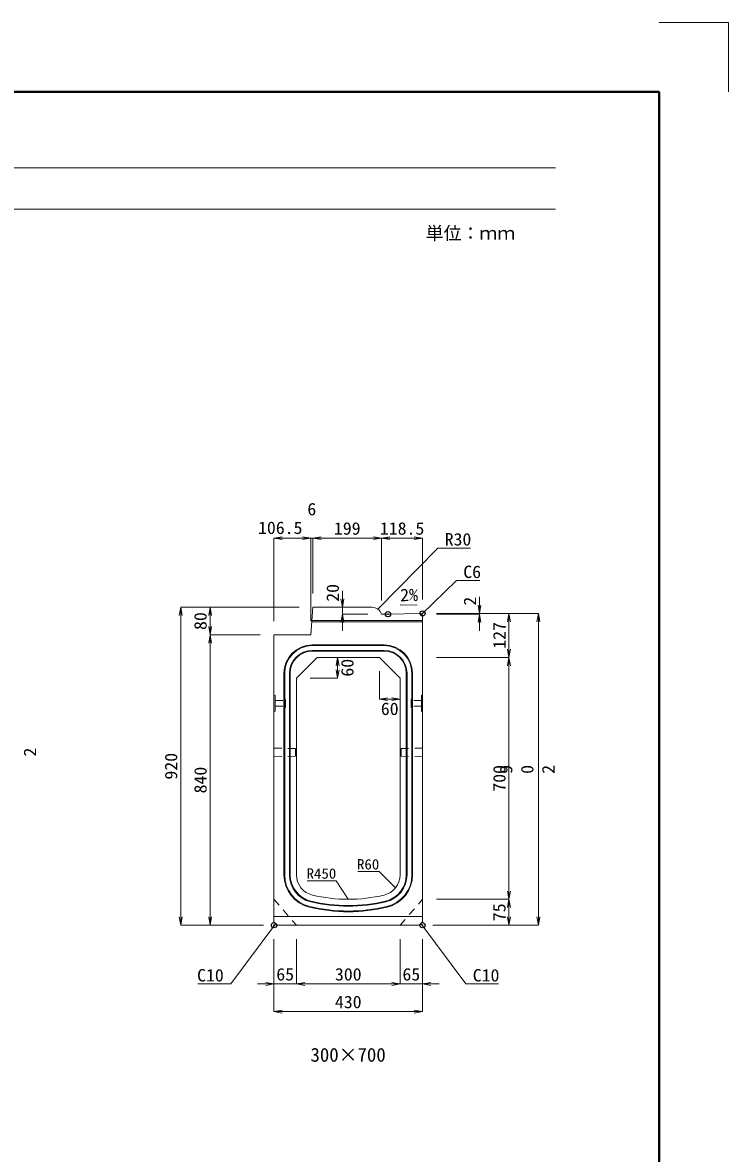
# Model space of a CAD drawing. Units: millimetres at full size; some dimension numbers follow another scale. Extents: x -1267 to 18002, y -8040 to 14480.
# Drawn here: x 6358 to 8400, y 2668 to 5940 of the extents above; entities that cross this region are included whole.
import ezdxf
from ezdxf.enums import TextEntityAlignment as Align

# ---------------------------------------------------------------- set-up
doc = ezdxf.new("R2010")
doc.units = ezdxf.units.MM
doc.header["$LTSCALE"] = 30
doc.header["$PDMODE"] = 32
doc.header["$PDSIZE"] = 15
doc.linetypes.add('USER1', pattern=[1.35, 0.75, -0.6])
for name, color, linetype, lineweight in [('0_2', 7, 'Continuous', 13), ('Defpoints_3', 1, 'Continuous', 13), ('インサート', 3, 'USER1', 9), ('吊りマスター', 4, 'USER1', 9), ('図枠', 7, 'Continuous', 5), ('寸法線', 7, 'Continuous', 13), ('引出線', 4, 'Continuous', 13), ('本体', 2, 'Continuous', 13), ('目地', 132, 'Continuous', 5)]:
    doc.layers.add(name, color=color, linetype=linetype, lineweight=lineweight)
doc.layers.add('作業エリア', color=11, linetype='Continuous')
doc.styles.add('ＭＳ ゴシック', font='')
doc.styles.add('ＭＳ 明朝', font='')
doc.styles.get('ＭＳ ゴシック').set_extended_font_data('MS Gothic')
doc.styles.get('ＭＳ 明朝').set_extended_font_data('MS Mincho')

# ---------------------------------------------------------------- blocks, each defined once
blk = doc.blocks.new('open_arrow')
at = {"color": 0, "linetype": 'Continuous', "lineweight": -2}
blk.add_lwpolyline([(7.5, 1.25), (0, 0), (7.5, -1.25)], dxfattribs=at)

msp = doc.modelspace()

# ---------------------------------------------------------------- linework, layer by layer
at = {"layer": 'Defpoints_3'}
for p in [(8200, 5940), (8400, 5740)]:
    msp.add_line(p, (8400, 5940), dxfattribs=at)
at = {"layer": 'インサート'}
for p, q in [((7088.2, 3978.84), (7115.2, 3978.84)), ((7088.2, 3978.84), (7088.2, 3961.84)), ((7088.2, 3961.84), (7115.2, 3961.84)), ((7118.2, 3982.84), (7115.2, 3982.84)), ((7115.2, 3982.84), (7115.2, 3957.84)), ((7118.2, 3957.84), (7118.2, 3982.84)), ((7481.8, 3982.84), (7484.8, 3982.84)), ((7481.8, 3957.84), (7481.8, 3982.84)), ((7484.8, 3982.84), (7484.8, 3957.84)), ((7511.8, 3978.84), (7484.8, 3978.84)), ((7511.8, 3961.84), (7484.8, 3961.84)), ((7511.8, 3978.84), (7511.8, 3961.84)), ((7115.2, 3957.84), (7118.2, 3957.84)), ((7484.8, 3957.84), (7481.8, 3957.84))]:
    msp.add_line(p, q, dxfattribs=at)
at = {"layer": '作業エリア'}
for p in [(7415, 4228.34), (7415, 4228.34), (7515, 4230.34), (7515, 4230.34), (7085, 3328.34), (7515, 3328.34)]:
    msp.add_point(p, dxfattribs=at)
at = {"layer": '吊りマスター'}
for p, q in [((7085, 3840.84), (7085, 3815.84)), ((7085, 3840.84), (7147, 3839.34)), ((7147, 3839.34), (7147, 3817.34)), ((7515, 3840.84), (7453, 3839.34)), ((7453, 3839.34), (7453, 3817.34)), ((7515, 3840.84), (7515, 3815.84)), ((7085, 3815.84), (7147, 3817.34)), ((7515, 3815.84), (7453, 3817.34))]:
    msp.add_line(p, q, dxfattribs=at)
at = {"layer": '図枠', "lineweight": 40}
for p in [(400, 5740), (8200, 200)]:
    msp.add_line(p, (8200, 5740), dxfattribs=at)
at = {"layer": '図枠', "lineweight": 13}
for p, q in [((700, 5520), (7900, 5520)), ((700, 5400), (7900, 5400))]:
    msp.add_line(p, q, dxfattribs=at)
at = {"layer": '寸法線'}
for p, q in [((7085, 4448.34), (7191.5, 4448.34)), ((7085, 4208.34), (7085, 4448.34)), ((7167.5, 4448.34), (7221.5, 4448.34)), ((7191.5, 4208.34), (7191.5, 4448.34)), ((7191.5, 4208.34), (7191.5, 4448.34)), ((7197.5, 4448.34), (7396.63, 4448.34)), ((7197.5, 4288.34), (7197.5, 4448.34)), ((7197.5, 4288.34), (7197.5, 4448.34)), ((7396.63, 4448.34), (7515, 4448.34)), ((7396.63, 4268.34), (7396.63, 4448.34)), ((7396.63, 4268.34), (7396.63, 4448.34)), ((7515, 4270.34), (7515, 4448.34)), ((7282.93, 4296.34), (7282.93, 4180.34)), ((7680.07, 4180.34), (7680.07, 4278.34)), ((6815.14, 3328.34), (6815.14, 4248.34)), ((7157.5, 4248.34), (6815.14, 4248.34)), ((6900.14, 4168.34), (6900.14, 4248.34)), ((7157.5, 4248.34), (6900.14, 4248.34)), ((7356.63, 4228.34), (7282.93, 4228.34)), ((7555, 4230.34), (7850.07, 4230.34)), ((7555, 4230.34), (7765.07, 4230.34)), ((7555, 4230.34), (7680.07, 4230.34)), ((7555, 4228.34), (7680.07, 4228.34)), ((7765.07, 4103.34), (7765.07, 4230.34)), ((7850.07, 3328.34), (7850.07, 4230.34)), ((6900.14, 3328.34), (6900.14, 4168.34)), ((7045, 4168.34), (6900.14, 4168.34)), ((7045, 4168.34), (6900.14, 4168.34)), ((7250, 4103.34), (7269.29, 4103.34)), ((7269.29, 4043.34), (7269.29, 4103.34)), ((7555, 4103.34), (7765.07, 4103.34)), ((7555, 4103.34), (7765.07, 4103.34)), ((7765.07, 3403.34), (7765.07, 4103.34)), ((7390, 4063.34), (7390, 3982.61)), ((7190, 4043.34), (7269.29, 4043.34)), ((7450, 4003.34), (7450, 3982.61)), ((7390, 3982.61), (7450, 3982.61)), ((7555, 3403.34), (7765.07, 3403.34)), ((7555, 3403.34), (7765.07, 3403.34)), ((7765.07, 3328.34), (7765.07, 3403.34)), ((7055, 3328.34), (6815.14, 3328.34)), ((7055, 3328.34), (6900.14, 3328.34)), ((7545, 3328.34), (7765.07, 3328.34)), ((7545, 3328.34), (7850.07, 3328.34)), ((7085, 3288.34), (7085, 3158.34)), ((7085, 3288.34), (7085, 3078.34)), ((7150, 3288.34), (7150, 3158.34)), ((7150, 3288.34), (7150, 3158.34)), ((7450, 3288.34), (7450, 3158.34)), ((7450, 3288.34), (7450, 3158.34)), ((7515, 3288.34), (7515, 3158.34)), ((7515, 3288.34), (7515, 3078.34)), ((7037, 3158.34), (7198, 3158.34)), ((7150, 3158.34), (7450, 3158.34)), ((7402, 3158.34), (7563, 3158.34)), ((7085, 3078.34), (7515, 3078.34))]:
    msp.add_line(p, q, dxfattribs=at)
at = {"layer": '引出線'}
for points in [[(7385.67, 4242.84), (7558.91, 4419.81), (7653.58, 4419.81)], [(7512, 4227.28), (7612.83, 4325.7), (7681.17, 4325.7)], [(7450.89, 4254.83), (7499.6, 4255.81), (7450.86, 4254.83)], [(7437.07, 3436.66), (7389.78, 3483.6), (7327.55, 3483.6)], [(7300, 3403.34), (7265.29, 3456.93), (7181.12, 3456.93)], [(7090, 3333.34), (6959.75, 3158.34), (6865.08, 3158.34)], [(7510, 3333.34), (7640.25, 3158.34), (7734.92, 3158.34)]]:
    msp.add_lwpolyline(points, dxfattribs=at)
at = {"layer": '本体'}
for p, q in [((7191.5, 4168.34), (7197.5, 4248.34)), ((7197.5, 4248.34), (7368.35, 4248.34)), ((7415, 4228.34), (7396.63, 4228.34)), ((7509, 4230.22), (7415, 4228.34)), ((7515, 4224.34), (7509, 4230.22)), ((7515, 3338.34), (7515, 4224.34)), ((7085, 4168.34), (7085, 3338.34)), ((7085, 4168.34), (7191.5, 4168.34)), ((7150, 4043.34), (7210, 4103.34)), ((7210, 4103.34), (7390, 4103.34)), ((7390, 4103.34), (7450, 4043.34)), ((7150, 4043.34), (7150, 3473.87)), ((7450, 3473.87), (7450, 4043.34)), ((7085, 3338.34), (7095, 3328.34)), ((7505, 3328.34), (7515, 3338.34)), ((7095, 3328.34), (7505, 3328.34))]:
    msp.add_line(p, q, dxfattribs=at)
at = {"layer": '本体', "lineweight": 9}
for p, q in [((7085, 3994.84), (7088.2, 3992.84)), ((7088.2, 3992.84), (7088.2, 3947.84)), ((7515, 3994.84), (7511.8, 3992.84)), ((7511.8, 3992.84), (7511.8, 3947.84)), ((7088.2, 3947.84), (7085, 3945.84)), ((7511.8, 3947.84), (7515, 3945.84)), ((7085, 3353.34), (7515, 3353.34))]:
    msp.add_line(p, q, dxfattribs=at)
at = {"layer": '本体', "linetype": 'USER1', "lineweight": 9}
for p, q in [((7085, 3403.34), (7150, 3328.34)), ((7450, 3328.34), (7515, 3403.34))]:
    msp.add_line(p, q, dxfattribs=at)
at = {"layer": '本体'}
for centre, radius, start, end in [((7368.35, 4218.34), 30, 19.47122, 90), ((7210, 3473.87), 60, 180, 256.65764), ((7390, 3473.87), 60, 283.34236, 0), ((7300, 3853.34), 450, 256.65764, 283.34236)]:
    msp.add_arc(centre, radius, start, end, dxfattribs=at)
at = {"layer": '目地'}
for p, q in [((7515, 4206.34), (7194.35, 4206.34)), ((7515, 4210.34), (7194.65, 4210.34)), ((7404, 4139.34), (7196, 4139.34)), ((7404, 4137.34), (7196, 4137.34)), ((7404, 4123.34), (7196, 4123.34)), ((7404, 4121.34), (7196, 4121.34)), ((7114, 4057.34), (7114, 3473.87)), ((7116, 4057.34), (7116, 3473.87)), ((7130, 4057.34), (7130, 3473.87)), ((7132, 4057.34), (7132, 3473.87)), ((7468, 3473.87), (7468, 4057.34)), ((7470, 3473.87), (7470, 4057.34)), ((7484, 3473.87), (7484, 4057.34)), ((7486, 3473.87), (7486, 4057.34))]:
    msp.add_line(p, q, dxfattribs=at)
for centre, radius, start, end in [((7196, 4057.34), 82, 90, 180), ((7196, 4057.34), 80, 90, 180), ((7196, 4057.34), 66, 90, 180), ((7404, 4057.34), 82, 0, 90), ((7404, 4057.34), 80, 0, 90), ((7404, 4057.34), 66, 0, 90), ((7196, 4057.34), 64, 90, 180), ((7404, 4057.34), 64, 0, 90), ((7210, 3473.87), 96, 180, 256.65764), ((7210, 3473.87), 94, 180, 256.65764), ((7210, 3473.87), 80, 180, 256.65764), ((7210, 3473.87), 78, 180, 256.65764), ((7390, 3473.87), 78, 283.34236, 0), ((7390, 3473.87), 80, 283.34236, 0), ((7390, 3473.87), 94, 283.34236, 0), ((7390, 3473.87), 96, 283.34236, 0), ((7300, 3853.34), 486, 256.65764, 283.34236), ((7300, 3853.34), 484, 256.65764, 283.34236), ((7300, 3853.34), 470, 256.65764, 283.34236), ((7300, 3853.34), 468, 256.65764, 283.34236)]:
    msp.add_arc(centre, radius, start, end, dxfattribs=at)

# ---------------------------------------------------------------- block references
at = {"layer": '寸法線', "xscale": 3.2, "yscale": 3.2}
for p in [(7085, 4448.34), (7197.5, 4448.34), (7396.63, 4448.34), (7390, 3982.61), (7150, 3158.34), (7150, 3158.34), (7515, 3158.34), (7085, 3078.34)]:
    msp.add_blockref('open_arrow', p, dxfattribs=at)
for p, rotation in [((7191.5, 4448.34), 180), ((7396.63, 4448.34), 180), ((7515, 4448.34), 180), ((7282.93, 4248.34), 90), ((7680.07, 4230.34), 90), ((6815.14, 4248.34), 270), ((6900.14, 4248.34), 270), ((7282.93, 4228.34), 270), ((7680.07, 4228.34), 270), ((7765.07, 4230.34), 270), ((7850.07, 4230.34), 270), ((6900.14, 4168.34), 90), ((6900.14, 4168.34), 270), ((7765.07, 4103.34), 90), ((7269.29, 4103.34), 270), ((7765.07, 4103.34), 270), ((7269.29, 4043.34), 90), ((7450, 3982.61), 180), ((7765.07, 3403.34), 90), ((7765.07, 3403.34), 270), ((6815.14, 3328.34), 90), ((6900.14, 3328.34), 90), ((7765.07, 3328.34), 90), ((7850.07, 3328.34), 90), ((7085, 3158.34), 180), ((7450, 3158.34), 180), ((7450, 3158.34), 180), ((7515, 3078.34), 180)]:
    msp.add_blockref('open_arrow', p, dxfattribs=dict(at, rotation=rotation))
at = {"layer": '引出線'}
for p, xscale, yscale, rotation in [((7450.89, 4254.83), 0.16, 0.16, 1.1), ((7385.67, 4242.84), 0.16, 0.16, 45.6), ((7512, 4227.28), 0.16, 0.16, 44.3), ((7437.07, 3436.66), 0.133, 0.133, 135.2), ((7300, 3403.34), 0.133, 0.133, 122.9), ((7090, 3333.34), 0.16, 0.16, 233.3), ((7510, 3333.34), 0.16, 0.16, 306.7)]:
    msp.add_blockref('open_arrow', p, dxfattribs=dict(at, xscale=xscale, yscale=yscale, rotation=rotation))

# ---------------------------------------------------------------- texts
at = {"layer": '0_2', "style": 'ＭＳ 明朝'}
msp.add_text('300×700', height=40.03, dxfattribs=at).set_placement((7299.52, 2953.37), align=Align.MIDDLE_CENTER)
at = {"layer": '図枠', "style": 'ＭＳ ゴシック'}
msp.add_text('単位：ｍｍ', height=37.98, dxfattribs=at).set_placement((7653.73, 5330.67), align=Align.MIDDLE_CENTER)
at = {"layer": '寸法線', "style": 'ＭＳ 明朝', "width": 1.05}
for s, p in [('6', (7194.5, 4532.35)), ('106.5', (7103.16, 4478.34)), ('199', (7297.07, 4476.34)), ('118.5', (7455.82, 4476.34)), ('60', (7420, 3954.61)), ('65', (7117.5, 3186.34)), ('300', (7300, 3186.34)), ('65', (7482.5, 3186.34)), ('430', (7300, 3106.34))]:
    msp.add_text(s, height=36.03, dxfattribs=at).set_placement(p, align=Align.MIDDLE_CENTER)
for s, p in [('20', (7254.93, 4289.99)), ('2', (7652.07, 4265.92)), ('80', (6872.14, 4208.34)), ('127', (7737.07, 4166.84)), ('60', (7297.29, 4073.34)), ('920', (6787.14, 3788.34)), ('840', (6872.14, 3748.34)), ('700', (7737.07, 3753.34)), ('75', (7737.07, 3365.84))]:
    msp.add_text(s, height=36.03, rotation=90, dxfattribs=at).set_placement(p, align=Align.MIDDLE_CENTER)
for s, p in [('2', (6407.66, 3816.38)), ('9', (7785.62, 3766.38)), ('0', (7846.64, 3766.38)), ('2', (7907.66, 3766.38))]:
    msp.add_text(s, height=36.03, rotation=90, dxfattribs=at).set_placement(p, align=Align.BOTTOM_LEFT)
at = {"layer": '引出線', "style": 'ＭＳ 明朝', "width": 1.05}
for s, p in [('R30', (7578.91, 4463.01)), ('C6', (7632.83, 4368.9)), ('C10', (7660.25, 3201.54))]:
    msp.add_text(s, height=36.03, dxfattribs=at).set_placement(p, align=Align.TOP_LEFT)
msp.add_text('2%', height=36.03, rotation=1.146, dxfattribs=at).set_placement((7449.92, 4301.73), align=Align.TOP_LEFT)
for s, height, p in [('R60', 30.02, (7389.78, 3519.6)), ('R450', 30.02, (7265.29, 3492.93)), ('C10', 36.03, (6939.75, 3201.54))]:
    msp.add_text(s, height=height, dxfattribs=at).set_placement(p, align=Align.TOP_RIGHT)

doc.saveas('drawing.dxf')
